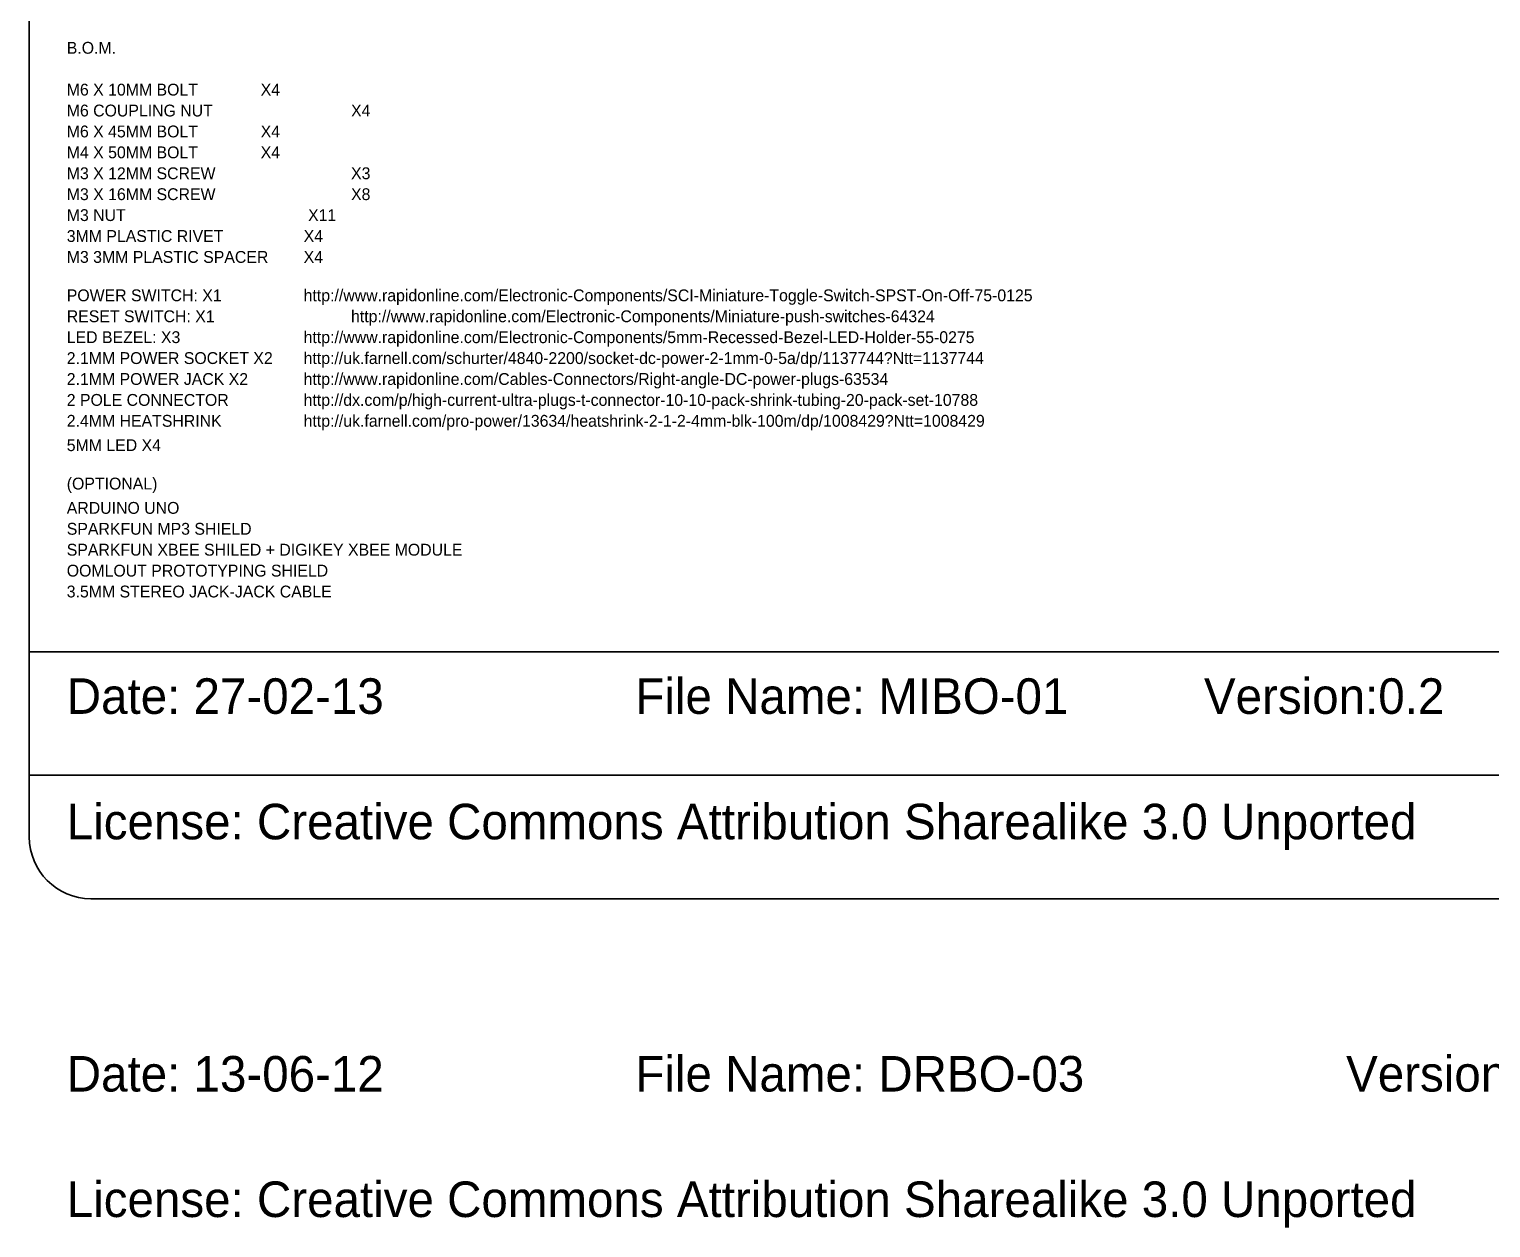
# Model space of a CAD drawing. Header units: inches. Extents: x 15 to 785, y -665 to -15.
# Drawn here: x 15 to 370.2, y -664.9 to -373.8 of the extents above; entities that cross this region are included whole.
import ezdxf

# ---------------------------------------------------------------- set-up
doc = ezdxf.new("R2010")
doc.units = ezdxf.units.IN
doc.header["$MEASUREMENT"] = 0
doc.layers.add('Layer 1', color=7, linetype='Continuous')

# ---------------------------------------------------------------- blocks, each defined once
blk = doc.blocks.new('block 2')
at = {"layer": 'Layer 1', "color": 179, "lineweight": 35, "true_color": 0x231f20}
blk.add_lwpolyline([(785, -555), (15, -555), (15, -525), (785, -525), (785, -555)], dxfattribs=at)
blk.add_open_spline([(785, -570), (785, -578.28), (778.28, -585), (770, -585), (770, -585), (30, -585), (30, -585), (21.72, -585), (15, -578.28), (15, -570), (15, -570), (15, -30), (15, -30), (15, -21.72), (21.72, -15), (30, -15), (30, -15), (770, -15), (770, -15), (778.28, -15), (785, -21.72), (785, -30), (785, -30), (785, -570), (785, -570)], degree=3, knots=[0, 0, 0, 0, 1, 1, 1, 2, 2, 2, 3, 3, 3, 4, 4, 4, 5, 5, 5, 6, 6, 6, 7, 7, 7, 8, 8, 8, 8], dxfattribs=at)

msp = doc.modelspace()

# ---------------------------------------------------------------- block references
at = {"layer": 'Layer 1'}
msp.add_blockref('block 2', (0, 0), dxfattribs=at)

# ---------------------------------------------------------------- texts
at = {"layer": 'Layer 1', "color": 179, "true_color": 0x231f20, "attachment_point": 7}
for s, insert, char_height in [('\\fEng_HelvLine Normal|b0|i0|c0|p34;\\W1;B.O.M.', (24.12, -379.79), 2.8787), ('\\fEng_HelvLine Normal|b0|i0|c0|p34;\\W1;M6 X 10MM BOLT^I^I^IX4', (24.12, -389.95), 2.8787), ('\\fEng_HelvLine Normal|b0|i0|c0|p34;\\W1;M6 COUPLING NUT^I^I^IX4', (24.12, -395.03), 2.8787), ('\\fEng_HelvLine Normal|b0|i0|c0|p34;\\W1;M6 X 45MM BOLT^I^I^IX4', (24.12, -400.11), 2.8787), ('\\fEng_HelvLine Normal|b0|i0|c0|p34;\\W1;M4 X 50MM BOLT^I^I^IX4', (24.12, -405.19), 2.8787), ('\\fEng_HelvLine Normal|b0|i0|c0|p34;\\W1;M3 X 12MM SCREW^I^I^IX3', (24.12, -410.27), 2.8787), ('\\fEng_HelvLine Normal|b0|i0|c0|p34;\\W1;M3 X 16MM SCREW^I^I^IX8', (24.12, -415.35), 2.8787), ('\\fEng_HelvLine Normal|b0|i0|c0|p34;\\W1;M3 NUT^I^I^I^I^IX11', (24.12, -420.43), 2.8787), ('\\fEng_HelvLine Normal|b0|i0|c0|p34;\\W1;3MM PLASTIC RIVET^I^IX4', (24.12, -425.51), 2.8787), ('\\fEng_HelvLine Normal|b0|i0|c0|p34;\\W1;M3 3MM PLASTIC SPACER^IX4', (24.12, -430.59), 2.8787), ('\\fEng_HelvLine Normal|b0|i0|c0|p34;\\W1;POWER SWITCH: X1^I^Ihttp://www.rapidonline.com/Electronic-Components/SCI-Miniature-Toggle-Switch-SPST-On-Off-75-0125', (24.12, -440.75), 2.87867), ('\\fEng_HelvLine Normal|b0|i0|c0|p34;\\W1;RESET SWITCH: X1^I^I^Ihttp://www.rapidonline.com/Electronic-Components/Miniature-push-switches-64324', (24.12, -445.83), 2.87867), ('\\fEng_HelvLine Normal|b0|i0|c0|p34;\\W1;LED BEZEL: X3^I^I^Ihttp://www.rapidonline.com/Electronic-Components/5mm-Recessed-Bezel-LED-Holder-55-0275', (24.12, -450.91), 2.87867), ('\\fEng_HelvLine Normal|b0|i0|c0|p34;\\W1;2.1MM POWER SOCKET X2^Ihttp://uk.farnell.com/schurter/4840-2200/socket-dc-power-2-1mm-0-5a/dp/1137744?Ntt\\fMyriad Pro|b0|i0|c0|p34;=\\fEng_HelvLine Normal|b0|i0|c0|p34;1137744', (24.12, -455.99), 2.87867), ('\\fEng_HelvLine Normal|b0|i0|c0|p34;\\W1;2.1MM POWER JACK X2^I^Ihttp://www.rapidonline.com/Cables-Connectors/Right-angle-DC-power-plugs-63534', (24.12, -461.07), 2.87867), ('\\fEng_HelvLine Normal|b0|i0|c0|p34;\\W1;2 POLE CONNECTOR^I^Ihttp://dx.com/p/high-current-ultra-plugs-t-connector-10-10-pack-shrink-tubing-20-pack-set-10788', (24.12, -466.15), 2.87867), ('\\fEng_HelvLine Normal|b0|i0|c0|p34;\\W1;2.4MM HEATSHRINK^I^Ihttp://uk.farnell.com/pro-power/13634/heatshrink-2-1-2-4mm-blk-100m/dp/1008429?Ntt\\fMyriad Pro|b0|i0|c0|p34;=\\fEng_HelvLine Normal|b0|i0|c0|p34;1008429', (24.12, -471.23), 2.87867), ('\\fEng_HelvLine Normal|b0|i0|c0|p34;\\W1;5MM LED X4', (24.12, -476.31), 2.8787), ('\\fEng_HelvLine Normal|b0|i0|c0|p34;\\W1;(OPTIONAL)', (24.12, -486.47), 2.8787), ('\\fEng_HelvLine Normal|b0|i0|c0|p34;\\W1;ARDUINO UNO', (24.12, -491.55), 2.8787), ('\\fEng_HelvLine Normal|b0|i0|c0|p34;\\W1;SPARKFUN MP3 SHIELD', (24.12, -496.63), 2.8787), ('\\fEng_HelvLine Normal|b0|i0|c0|p34;\\W1;SPARKFUN XBEE SHILED + DIGIKEY XBEE MODULE', (24.12, -501.71), 2.8787), ('\\fEng_HelvLine Normal|b0|i0|c0|p34;\\W1;OOMLOUT PROTOTYPING SHIELD', (24.12, -506.79), 2.8787), ('\\fEng_HelvLine Normal|b0|i0|c0|p34;\\W1;3.5MM STEREO JACK-JACK CABLE ', (24.12, -511.87), 2.8787), ('\\fEng_HelvLine Normal|b0|i0|c0|p34;\\W1;Date: 27-02-13^I^IFile Name: MIBO-01^IVersion:0.2^I^IContributor: Stuart Childs stuchilds\\fMyriad Pro|b0|i0|c0|p34;@\\fEng_HelvLine Normal|b0|i0|c0|p34;gmail.com^I^I', (24.12, -542.71), 8.636), ('\\fEng_HelvLine Normal|b0|i0|c0|p34;\\W1;License: Creative Commons Attribution Sharealike 3.0 Unported^I^I', (24.12, -573.19), 8.636), ('\\fEng_HelvLine Normal|b0|i0|c0|p34;\\W1;Date: 13-06-12^I^IFile Name: DRBO-03^I^IVersion:^I^IContributor: Stuart Childs stuchilds\\fMyriad Pro|b0|i0|c0|p34;@\\fEng_HelvLine Normal|b0|i0|c0|p34;gmail.com^I^I', (24.12, -634.46), 8.636), ('\\fEng_HelvLine Normal|b0|i0|c0|p34;\\W1;License: Creative Commons Attribution Sharealike 3.0 Unported^I^I', (24.12, -664.94), 8.636)]:
    msp.add_mtext(s, dxfattribs=dict(at, insert=insert, char_height=char_height))

doc.saveas('drawing.dxf')
